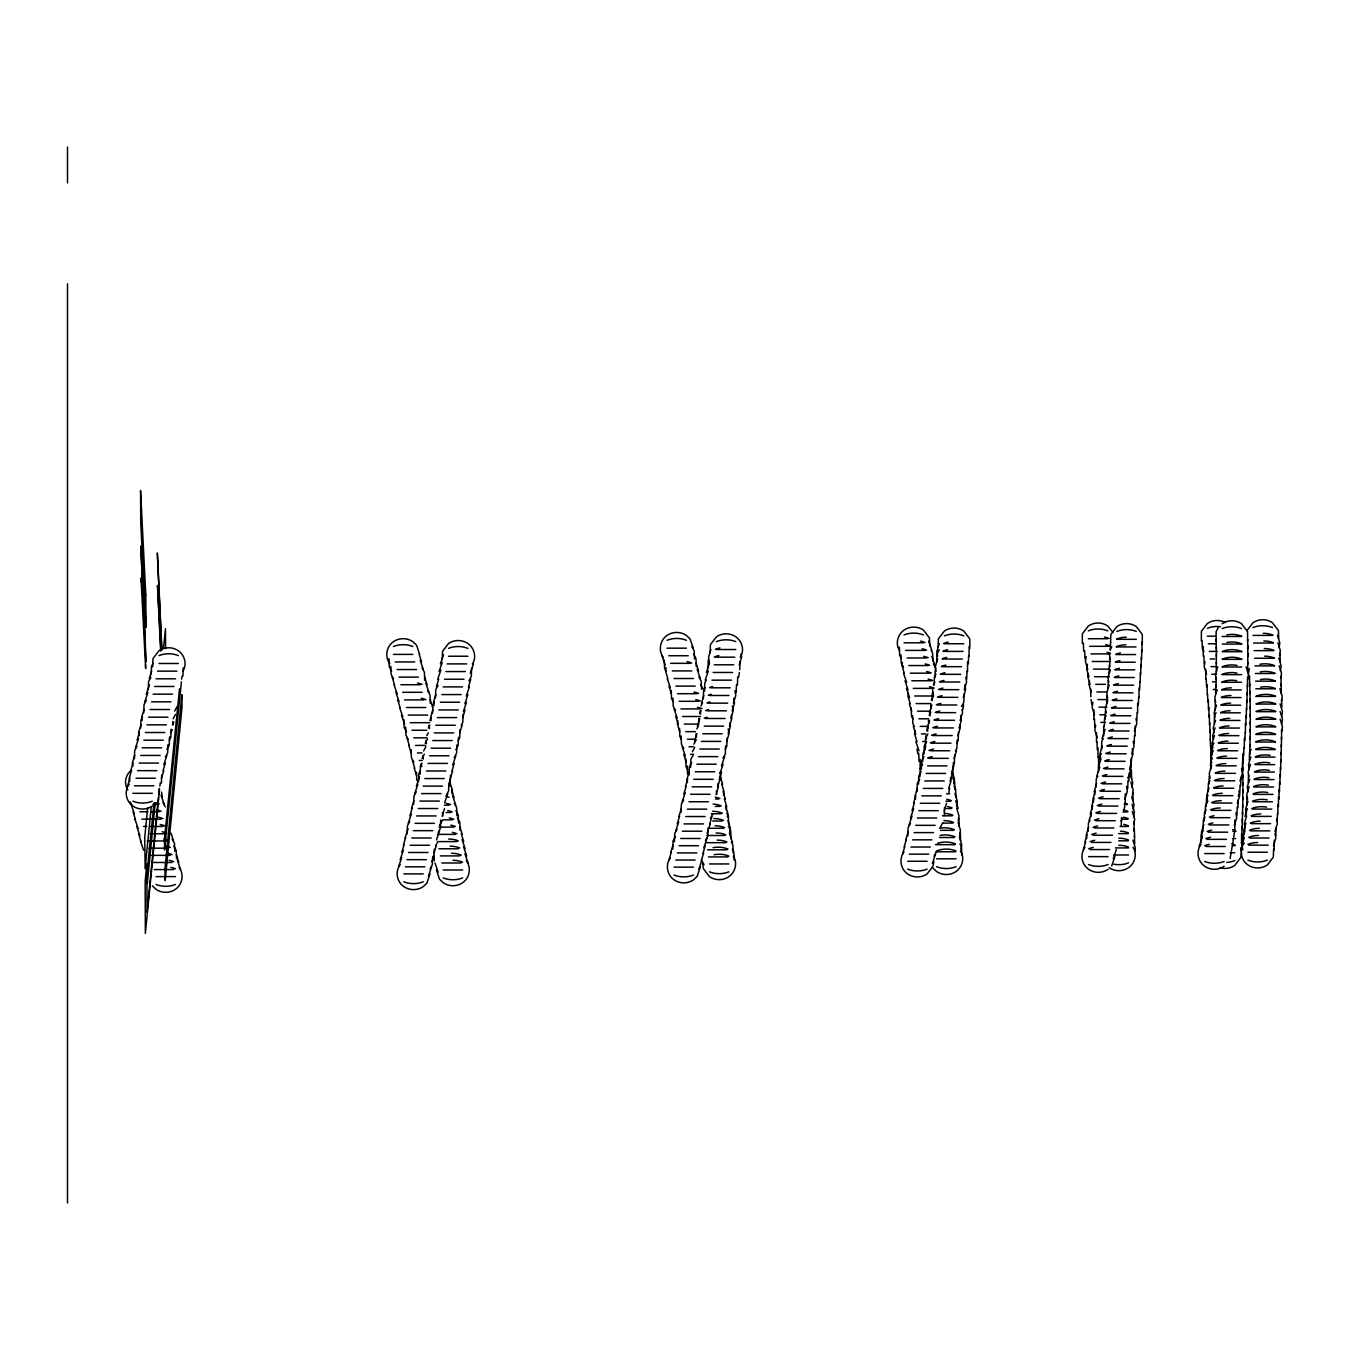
<?xml version="1.0" encoding="UTF-8"?>
<svg xmlns="http://www.w3.org/2000/svg" width="1350" height="1350" viewBox="0 0 1350 1350"><rect width="100%" height="100%" fill="white"/><g stroke="black" fill="none" stroke-linecap="round" stroke-linejoin="round"><path stroke-width="1.5" d="M161.848 650.042L157.343 552.977L161.747 649.721M147.673 807.789L144.771 837.084L145.108 868.759L151.251 806.946M163.502 648.236L165.443 628.695L165.645 648.608M153.968 802.963L147.167 871.678L147.285 883.575L155.25 802.98M158.355 797.648L147.032 912.263L146.88 863.781L145.176 881.061L145.344 933.491L159.587 789.21M158.659 794.542L159.283 788.349M159.907 786.122L160.211 783.017M179.516 688.804L164.531 838.316L164.548 850.011L181.389 681.817M181.659 679.101L181.946 676.384M127.626 785.801L129.988 778.022M130.748 770.664L133.127 762.885M135.456 747.816L138.611 738.585M137.025 740.171L139.387 732.392M144.754 701.831L147.909 692.584M146.256 694.153L149.411 684.906M149.243 678.797L151.605 671.017M161.426 783.101L161.696 775.001M163.789 770.664L161.426 778.444M165.358 763.071L162.996 770.85M166.928 755.443L163.772 764.691M182.942 675.996L183.212 667.896M174.741 851.428L174.471 843.345L172.125 838.958M176.512 858.6L176.243 850.5L173.897 846.129M389.002 658.716L389.273 666.816L391.618 671.203M390.859 666.309L391.129 674.392L393.474 678.78M403.852 719.449L404.123 727.549L406.468 731.919M405.692 727.026L405.962 735.126L408.308 739.513M411.142 749.706L411.413 757.789L413.775 762.176M424.676 680.366L424.406 672.266L422.061 667.896M398.571 866.818L401.726 857.571M400.157 859.68L403.312 850.433M401.743 852.491L404.123 844.712M403.346 845.269L405.726 837.489M404.966 837.996L408.122 828.748M416.475 772.234L416.745 780.317M408.206 823.331L411.362 814.101M409.843 815.94L412.206 808.161M411.463 808.532L413.843 800.752M414.737 793.597L417.892 784.35M416.357 786.088L419.512 776.841M430.262 703.148L429.992 695.064L427.646 690.677M436.354 686.897L438.716 679.117M437.737 679.219L440.893 669.988M439.087 671.558L442.243 662.31M440.404 663.896L443.559 654.649M430.043 873.906L426.887 883.136L423.242 886.612A16.521 15.711 0 0 1 403.819 886.612C396.765 881.82 394.926 871.459 400.157 864.658M431.612 866.818L428.456 876.049M436.404 845.269L434.025 853.031M439.627 830.672L436.472 839.919M444.521 808.532L442.142 816.294M447.778 793.597L444.623 802.828M452.638 770.985L450.276 778.764M450.191 786.173L450.191 779.692M454.241 763.408L451.879 771.188M455.844 755.798L452.689 765.045M462.071 725.254L459.692 733.033M465.075 709.914L462.696 717.694M466.543 702.236L463.388 711.484M467.977 694.575L464.822 703.806M469.395 686.897L466.239 696.127M470.779 679.219L468.399 686.998M451.896 793.614L452.436 790.374L450.056 782.595M473.462 663.896L470.306 673.127M456.907 815.771L456.638 807.671L454.275 803.284M458.511 823.078L458.241 814.995L455.895 810.608M460.097 830.368L459.827 822.285L457.481 817.898M664.284 660.083L664.554 668.183L666.107 671.102M666.039 667.676L665.499 670.916L667.862 678.679M671.237 690.474L671.507 698.558L673.076 701.477M672.941 698.068L673.211 706.168L675.557 710.539M677.936 720.833L677.396 724.072L679.776 731.852M679.556 728.409L679.826 736.509L681.396 739.429M681.142 735.969L681.413 744.069L683.775 748.457M694.474 658.969L694.204 650.886L691.858 646.498M696.246 666.562L695.976 658.462L693.63 654.075M668.908 860.051L671.288 852.272M685.766 758.565L686.036 766.665L687.606 769.584M670.579 852.913L672.958 845.134M675.574 831.212L678.729 821.981M677.227 823.905L679.607 816.126M678.881 816.548L681.261 808.768M687.251 766.058L687.521 774.158M682.155 801.748L685.311 792.501M683.758 794.289L686.138 786.51M701.494 689.344L701.224 681.244L698.878 676.873M685.361 786.814L687.741 779.034M694.541 741.403L696.921 733.624M708.278 659.964L708.008 668.048M697.41 726.131L699.773 718.352M701.46 703.148L703.839 695.385M705.189 680.147L708.345 670.899M706.354 672.469L709.509 663.238M700.296 867.139L697.14 876.386L693.478 879.862A16.521 15.711 0 0 1 674.055 879.862C667.018 875.07 665.162 864.692 670.393 857.908M701.966 860.051L698.811 869.282M703.637 852.913L701.258 860.692M705.308 845.724L702.928 853.504M706.961 838.485L703.806 847.733M710.286 823.905L707.13 833.136M711.939 816.548L709.56 824.327M720.006 779.304L717.626 787.067M721.558 771.761L719.196 779.541M723.111 764.201L719.955 773.449M720.681 780.013L720.411 771.913M724.629 756.624L721.474 765.855M739.716 669.667L739.986 661.584M736.222 692.668L736.492 684.568M737.438 685.007L737.691 676.907M738.602 677.329L739.395 672.469M723.482 794.88L724.022 791.64L721.642 783.861M726.131 809.629L726.671 806.389L724.292 798.609M727.414 816.969L727.954 813.729L725.574 805.95M728.646 824.259L728.376 816.159L726.806 813.24M729.557 833.136L730.367 828.276L728.004 820.496M730.991 838.738L730.721 830.638L728.376 826.251M733.168 853.048L732.898 844.948L731.329 842.029M734.181 860.136L733.911 852.053L732.358 849.133M899.353 647.156L899.623 655.239L901.192 658.159M900.923 654.733L901.192 662.833L903.538 667.221M902.475 662.327L901.935 665.567L904.314 673.346M908.432 692.752L907.892 695.992L910.271 703.772M911.216 707.957L911.486 716.04L913.056 718.976M912.566 715.551L912.836 723.634L914.406 726.553M915.148 730.688L914.608 733.928L916.987 741.707M929.728 646.042L929.458 637.959L923.451 630.096A16.521 15.711 0 0 0 904.028 630.096C897.615 634.517 895.101 643.984 899.589 650.582M932.901 661.213L932.631 653.113L931.061 650.194M918.743 753.317L919.013 761.4M902.475 854.162L904.838 846.399M904.095 847.024L906.474 839.244M905.715 839.835L908.094 832.056M908.904 825.339L912.06 816.092M920.126 759.189L920.126 768.909M910.474 818.016L913.629 808.785M935.263 669.482L934.993 677.582M912.009 810.675L914.389 802.896M913.545 803.284L915.908 795.504M932.428 692.483L932.158 700.566M920.666 769.905L921.206 766.682M933.879 861.266L933.069 866.126L927.062 873.973A16.521 15.711 0 0 1 907.639 873.973C900.602 869.181 898.746 858.819 903.994 852.019M935.516 854.162L932.361 863.409M969.806 648.608L969.806 638.888L963.799 631.041A16.521 15.711 0 0 0 944.376 631.041L938.368 638.888L938.098 646.987M969.097 656.235L969.097 646.532M968.355 663.879L968.625 655.796M967.545 671.541L967.545 661.821M966.701 679.202L966.971 671.102M944.257 815.535L944.528 807.435M946.586 803.284L944.224 811.063M948.763 793.277L949.556 788.417M962.803 709.847L963.613 704.987M952.425 773.432L950.062 781.211M956.492 750.769L954.112 758.548M952.914 774.765L952.644 766.682M953.674 783.844L954.484 778.984L952.104 771.204M954.939 789.649L954.669 781.566L952.324 777.178M955.884 797.057L955.614 788.957L954.045 786.038M956.509 806.051L957.319 801.191L954.939 793.412M958.179 820.682L958.989 815.822L956.61 808.042M959.209 826.335L958.939 818.235M959.647 835.178L960.457 830.317L958.095 822.538M960.592 840.746L960.323 832.646M960.947 849.504L961.74 844.661L959.377 836.882M961.774 854.989L961.504 846.906L959.951 843.986M1083.392 643.072L1083.662 651.156M1084.674 650.666L1084.944 658.749M1086.193 656.64L1085.4 661.5L1087.763 669.279M1087.425 664.251L1086.615 669.111L1088.978 676.89M1088.319 673.481L1087.779 676.721L1090.159 684.501M1089.467 681.109L1088.927 684.332L1091.289 692.111M1090.564 688.719L1090.834 696.803M1092.892 702.321L1092.082 707.164L1094.462 714.943M1093.871 709.914L1093.871 719.634M1094.513 719.128L1094.783 727.211M1095.66 725.085L1094.85 729.945L1097.229 737.708M1110.561 642.077L1110.291 650.177M1096.504 732.645L1096.504 742.365M1109.801 657.349L1109.801 667.069M1109.329 665.01L1109.059 673.093M1097.01 741.808L1097.28 749.908M1108.232 680.316L1107.962 688.416M1098.022 747.731L1098.022 757.434M1106.916 695.621L1106.646 703.721M1105.414 710.91L1105.144 718.993M1098.428 756.861L1098.697 764.944M1083.324 849.555L1085.687 841.776M1103.692 726.148L1103.692 735.868M1084.793 842.417L1087.155 834.638M1101.954 738.619L1105.11 729.371M1089.028 820.716L1091.408 812.953M1096.656 776.351L1099.811 767.121M1098.529 767.576L1099.339 762.733M1142.303 644.169L1142.303 634.449L1136.295 626.586A16.521 15.711 0 0 0 1116.872 626.586L1110.864 634.449L1110.594 642.549M1141.999 651.78L1141.999 642.077M1141.644 659.424L1141.644 649.704M1141.222 667.069L1141.222 657.349M1140.767 674.713L1140.767 665.01M1140.244 682.374L1140.244 672.654M1139.67 690.019L1139.94 681.936M1139.029 697.68L1139.029 687.977M1138.354 705.341L1138.624 697.241M1137.628 712.986L1137.628 703.266M1136.835 720.613L1137.105 712.53M1114.881 856.642L1111.725 865.873M1135.131 735.868L1135.131 726.148M1116.366 849.555L1113.21 858.786M1134.203 743.479L1134.472 735.379M1121.276 825.576L1121.546 817.492M1123.942 810.928L1124.753 806.068M1125.242 803.537L1125.242 793.834M1127.722 788.687L1127.993 780.587M1128.904 781.211L1129.174 773.111M1130.777 772.436L1130.777 762.733M1131.638 778.292L1131.368 770.192M1131.908 787.337L1132.717 782.494L1130.338 774.714M1132.397 794.745L1133.207 789.902L1130.844 782.123M1133.106 800.516L1132.836 792.416M1133.241 809.477L1134.051 804.617L1131.671 796.854M1133.578 816.801L1134.388 811.941L1132.009 804.161M1133.865 824.074L1134.675 819.214L1132.296 811.434M1134.101 831.313L1134.101 821.593M1134.574 836.882L1134.304 828.799M1134.709 844.037L1134.439 835.954M1134.793 851.158L1135.333 847.918L1132.971 840.139M1202.074 640.541L1202.344 648.641L1203.896 651.561M1203.272 646.532L1203.272 656.252M1203.879 655.763L1204.149 663.862M1204.976 661.77L1204.166 666.613L1206.546 674.392M1205.769 669.381L1205.769 679.101M1206.225 678.628L1206.495 686.728M1207.187 684.636L1207.187 694.339M1216.266 639.225L1216.266 648.945M1207.558 693.866L1207.828 701.966M1216.35 646.852L1216.35 656.572M1208.402 699.874L1208.402 709.577M1216.367 654.48L1216.367 664.2M1216.316 662.124L1216.316 671.844M1208.942 707.484L1208.942 717.188M1209.431 715.078L1209.431 724.798M1216.08 677.413L1216.08 687.133M1215.861 685.058L1215.591 693.158M1209.87 722.672L1209.87 732.375M1210.241 730.249L1210.241 739.952M1215.287 700.346L1215.287 710.049M1210.309 739.412L1210.579 747.512M1210.849 745.335L1210.849 755.055M1211.068 752.861L1211.068 762.581M1210.444 765.214L1211.237 760.371M1209.263 775.963L1208.993 784.046M1199.121 846.484L1202.276 837.253M1247.569 641.334L1247.569 631.614L1241.561 623.751A16.521 15.711 0 0 0 1222.138 623.751M1247.535 649.013L1248.075 645.773M1247.704 648.945L1247.704 639.225M1247.771 656.572L1247.771 646.852M1248.007 656.64L1248.547 653.4M1247.788 664.2L1247.788 654.48M1247.754 671.844L1247.754 662.124M1247.653 679.489L1248.463 674.629L1246.101 666.849M1248.48 673.515L1249.29 668.655M1247.501 687.133L1247.501 677.413M1249.594 676.299L1249.594 686.002M1247.299 694.778L1247.299 685.058M1249.83 683.927L1249.83 693.647M1247.046 702.422L1247.046 692.702M1246.725 710.049L1246.725 700.346M1250.016 691.571L1250.016 701.274M1246.354 717.677L1246.354 707.974M1250.151 699.182L1250.151 708.902M1245.932 725.304L1245.932 715.584M1245.442 732.915L1245.442 723.195M1250.235 706.809L1250.235 716.529M1244.919 740.509L1245.189 732.409M1244.346 748.086L1244.346 738.366M1250.252 714.42L1250.252 724.14M1242.776 760.961L1242.776 754.481M1243.704 755.646L1243.974 747.562M1243.029 763.189L1243.029 753.469M1250.235 722.014L1250.235 731.734M1242.287 770.715L1242.557 762.615M1242.675 770.074L1242.675 760.371M1240.684 785.666L1240.954 777.583M1250.151 729.608L1250.151 739.311M1242.793 777.549L1242.793 767.846M1237.95 807.891L1238.22 799.791M1236.954 815.231L1237.224 807.131M1250.016 737.167L1250.016 746.888M1230.137 858.431L1230.947 853.571M1231.352 851.344L1232.162 846.484M1232.55 844.206L1233.36 839.346M1233.697 837.017L1234.507 832.174M1234.828 829.794L1234.828 820.091M1242.861 784.991L1242.861 775.288M1249.813 744.727L1249.813 754.431M1242.878 792.416L1242.878 782.713M1242.844 799.808L1242.844 790.104M1242.759 807.165L1242.759 797.462M1248.531 774.714L1248.261 782.798M1242.624 814.489L1242.624 804.769M1242.439 821.779L1242.439 812.059M1247.046 796.905L1246.776 805.005M1242.203 829.018L1242.203 819.315M1244.987 816.396L1247.366 808.616M1241.899 836.224L1241.899 826.521M1241.561 843.396L1241.561 833.676M1241.19 850.517L1242 845.657M1241.966 845.167L1244.346 837.388M1241.561 852.727L1240.751 857.587L1234.744 865.451A16.521 15.711 0 0 1 1219.928 867.679M1278.703 638.651L1278.433 630.568L1272.426 622.704A16.521 15.711 0 0 0 1253.003 622.704L1247.012 630.568M1279.007 647.882L1279.817 643.022L1277.438 635.242M1279.513 655.492L1280.323 650.633L1277.944 642.853M1280.239 661.5L1279.969 653.4M1280.374 670.748L1281.184 665.888L1278.804 658.108M1280.728 678.375L1281.538 673.515L1279.159 665.736M1281.032 686.002L1281.032 676.299M1281.268 693.647L1281.268 683.927M1281.454 701.274L1282.264 696.414L1279.884 688.635M1281.859 707.282L1281.589 699.182M1281.673 716.529L1282.483 711.669L1280.104 703.89M1281.69 724.14L1282.5 719.28L1280.121 711.501M1281.656 731.734L1282.466 726.874L1280.104 719.094M1281.572 739.311L1281.572 729.608M1281.437 746.888L1281.437 737.167M1281.251 754.431L1281.251 744.727M1281.015 761.974L1281.015 752.254M1280.711 769.483L1280.711 759.763M1280.374 776.959L1280.374 767.256M1279.969 784.417L1279.969 774.714M1279.513 791.859L1279.513 782.139M1279.024 799.251L1279.024 789.531M1278.467 806.625L1278.467 796.905M1277.876 813.949L1277.876 804.229M1277.235 821.239L1277.505 813.156M1275.817 835.717L1276.088 827.617M1274.214 850.028L1274.214 840.308M153.073 663.356L151.504 666.276L151.234 674.376M150.913 677.227L148.568 681.615L148.297 689.715M146.374 700.262L144.028 704.649L143.758 712.733M144.062 709.408L141.682 717.188L142.222 720.411M142.509 717.069L140.94 719.989L140.67 728.089M140.957 724.731L138.578 732.51L139.118 735.75M137.042 746.212L134.696 750.6L134.426 758.683M134.679 755.291L132.317 763.071L132.857 766.311M182.824 671.254C187.296 664.656 184.781 655.189 178.386 650.767A16.521 15.711 0 0 0 158.946 650.767L152.955 658.631L152.685 666.714M131.557 770.462L129.178 778.241L129.718 781.481M129.229 784.097C123.981 790.898 125.837 801.259 132.874 806.051A16.521 15.711 0 0 0 152.297 806.051M174.639 711.062L176.985 706.674M173.121 718.74L175.466 714.352M172.361 724.95L173.931 722.031M170.809 732.628L172.378 729.709M169.256 740.289L170.826 737.37L171.096 729.27M166.911 749.402L169.256 745.031L169.526 736.931M165.341 757.063L167.687 752.676L167.957 744.576M438.092 685.327L435.746 689.715L435.476 697.798M435.864 694.474L433.485 702.236L434.025 705.476M434.396 702.135L432.827 705.054L432.557 713.154M432.911 709.813L430.532 717.592L431.072 720.833M429.823 720.394L431.392 717.474M428.304 728.055L429.857 725.136M426.752 735.699L428.321 732.78M425.183 743.327L427.528 738.956M423.596 750.954L425.942 746.567M472.365 664.014C476.854 657.416 474.339 647.949 467.927 643.528A16.521 15.711 0 0 0 448.504 643.528L442.513 651.392L442.243 659.475M422.01 758.548L424.356 754.161M421.959 763.206L420.407 766.125L420.137 774.225M420.356 770.766L418.787 773.685L418.517 781.785M468.973 680.788L471.319 676.401L471.589 668.317M416.256 791.842L413.91 796.213L413.64 804.313M409.742 821.441L407.396 825.829L407.126 833.912M461.211 725.372L462.78 722.452L463.05 714.352M458.173 740.678L459.726 737.758L459.996 729.675M455.827 749.79L458.173 745.403L458.443 737.319M454.275 757.417L456.621 753.047L456.891 744.947M448.656 786.324L450.225 783.405L450.495 775.305M446.259 795.319L448.605 790.931L448.875 782.848M439.729 825.188L442.074 820.8M438.109 832.562L440.454 828.191L440.724 820.091M435.645 845.775L437.197 842.856M431.646 861.722L433.991 857.351L434.261 849.251M430.043 868.911L432.388 864.523L432.658 856.44M710.927 649.384L708.548 657.163L709.358 662.023M706.354 680.029L704.784 682.965L704.514 691.048M705.105 687.707L703.553 690.626L703.283 698.726M700.954 705.966L702.506 703.046M699.604 713.627L701.156 710.708M696.803 728.916L698.355 725.996M693.883 744.171L696.229 739.783M740.273 657.298C744.744 650.683 742.23 641.233 735.834 636.812A16.521 15.711 0 0 0 716.394 636.812L710.404 644.659L710.134 652.759M692.381 751.764L694.727 747.394M739.226 664.942L741.606 657.163L741.066 653.923M693.208 754.971L690.862 759.341L690.592 767.441M691.673 762.531L689.327 766.901L689.057 775.001M689.327 771.525L686.947 779.304L687.487 782.528M733.421 703.266L735.784 695.486L734.974 690.626M683.674 799.926L681.328 804.313L681.058 812.396M732.139 710.927L734.501 703.148L733.691 698.304M730.822 718.605L733.185 710.826L732.375 705.966M729.472 726.266L731.835 718.487L731.295 715.247M728.089 733.911L730.451 726.131L729.911 722.891M677.076 829.254L674.73 833.625L674.46 841.725M675.405 836.477L673.059 840.864L672.789 848.964M726.671 741.555L729.034 733.776L728.224 728.916M725.22 749.183L726.789 746.263L727.059 738.163M722.976 758.261L725.321 753.874L725.591 745.791M716.04 794.593L718.419 786.814L717.879 783.574M710.421 818.404L712.766 814.016M705.476 840.459L707.822 836.072L708.092 827.972M939.229 643.612L936.866 651.392L937.676 656.235M939.263 649.789L936.917 654.176L936.647 662.259M937.676 658.901L935.314 666.681L936.124 671.541M935.938 674.224L934.369 677.143L934.099 685.243M933.424 684.821L934.976 681.885M931.382 700.144L933.728 695.756M931.854 704.869L929.492 712.648L930.032 715.888M929.171 715.433L930.724 712.513M929.559 720.158L927.18 727.937L927.72 731.177M926.792 730.704L928.344 727.785M927.889 733.928L925.543 738.315L925.543 748.018M926.606 741.521L924.244 745.909L923.974 754.009M925.273 749.098L922.927 753.486L922.658 761.586M923.923 756.658L921.577 761.046L921.308 769.129M922.539 764.184L920.194 768.572L919.924 776.672M964.237 689.783L966.6 682.003L965.79 677.143M921.122 771.694L918.776 776.081L918.506 784.164M963.276 697.444L965.655 689.664L964.845 684.821M919.671 779.169L917.325 783.557L917.055 791.657M917.409 788.096L915.047 795.859L915.587 799.099M961.504 706.573L963.849 702.186L964.119 694.102M960.154 720.428L962.533 712.648L961.993 709.408M959.04 728.072L961.403 720.292L960.592 715.433M910.474 823.365L908.128 827.752L907.858 835.852M957.859 735.716L960.238 727.937L959.698 724.697M956.661 743.327L958.213 740.408L958.483 732.324M955.412 750.954L956.964 748.018L957.234 739.935M952.796 766.125L954.366 763.189L954.636 755.106M951.446 773.668L953.809 765.889L953.269 762.649M948.645 788.704L951.007 780.941L950.467 777.701M940.359 827.263L942.705 822.876M933.998 856.271L936.343 851.884M1110.206 649.704L1111.776 646.785M1110.375 669.735L1107.996 677.514L1108.806 682.374M1109.16 685.041L1106.797 692.82L1107.608 697.68M1107.759 700.346L1105.38 708.126L1106.19 712.986M1106.139 715.618L1104.57 718.538L1104.3 726.638M1103.355 738.433L1101.786 741.352L1101.516 749.436M1102.342 745.993L1099.963 753.773L1100.773 758.633M1101.279 753.536L1099.71 756.472L1099.44 764.556M1100.959 759.611L1098.613 763.999L1098.343 772.082M1097.854 776.048L1096.284 778.967L1096.014 787.067M1096.639 783.489L1094.259 791.269L1094.799 794.509M1095.373 790.914L1092.994 798.694L1093.534 801.917M1094.091 798.289L1091.711 806.068L1092.251 809.308M1092.757 805.629L1090.378 813.409L1090.918 816.649M1134.439 731.177L1136.818 723.398L1136.008 718.538M1090.007 820.209L1088.454 823.146L1088.184 831.229M1088.606 827.449L1086.227 835.228L1086.767 838.468M1131.654 753.975L1134.034 746.196L1133.224 741.352M1130.642 761.552L1133.021 753.773L1132.211 748.913M1084.978 847.412C1079.747 854.196 1081.603 864.574 1088.64 869.349A16.521 15.711 0 0 0 1108.063 869.349M1129.579 769.095L1131.148 766.176L1131.418 758.076M1127.706 778.089L1130.051 773.702L1130.321 765.619M1124.938 799.048L1127.301 791.269L1126.491 786.409M1218.476 627.227L1216.131 631.614L1216.131 641.334M1121.057 821.188L1122.626 818.269M1217.784 666.849L1215.422 674.629L1216.232 679.489M1217.177 689.783L1214.797 697.562L1215.608 702.422M1216.485 705.054L1214.106 712.834L1214.916 717.677M1216.063 712.665L1214.494 715.584L1214.224 723.684M1215.574 720.276L1213.211 728.055L1214.021 732.915M1215.051 727.869L1212.671 735.649L1213.211 738.889M1214.477 735.446L1212.097 743.226L1212.908 748.086M1213.836 743.006L1212.266 745.942L1211.996 754.026M1213.161 750.549L1210.781 758.329L1211.591 763.189M1212.435 758.076L1210.866 760.995L1210.596 769.095M1211.642 765.568L1209.279 773.347L1210.089 778.208M1209.954 780.469L1208.385 783.388L1208.115 791.488M1209.043 787.877L1206.664 795.656L1207.474 800.516M1208.081 795.251L1206.512 798.188L1206.242 806.271M1207.862 801.141L1205.516 805.528L1205.246 813.611M1206.039 809.899L1204.47 812.818L1204.2 820.918M1204.959 817.172L1203.39 820.091L1203.12 828.174M1203.846 824.394L1201.466 832.174L1202.276 837.017M1203.457 830.115L1201.112 834.486L1200.842 842.586M1251.146 749.334L1249.577 752.254L1249.307 760.354M1201.044 844.341C1195.813 851.124 1197.653 861.502 1204.706 866.295A16.521 15.711 0 0 0 1224.129 866.295M1250.842 756.844L1248.48 764.623L1249.273 769.483M1239.958 781.127L1242.321 773.347L1241.511 768.487M1250.505 764.336L1248.126 772.099L1248.936 776.959M1238.254 796.028L1239.823 793.108L1240.093 785.008M1249.644 779.22L1247.282 786.999L1248.092 791.859M1237.342 803.436L1239.722 795.656L1238.912 790.796M1249.155 786.611L1246.776 794.391L1247.586 799.251M1234.339 825.458L1236.718 817.678L1235.908 812.818M1248.007 801.309L1245.628 809.089L1246.438 813.949M1246.674 815.873L1244.312 823.652L1245.105 828.495M1245.949 823.078L1243.569 830.858L1244.109 834.097M1245.156 830.25L1242.793 838.029L1243.333 841.269M1244.261 843.008C1239.03 849.808 1240.869 860.169 1247.923 864.962A16.521 15.711 0 0 0 1267.346 864.962L1273.337 857.098L1273.607 849.015M1274.974 831.431L1277.353 823.652L1276.543 818.792M1273.472 845.809L1275.834 838.029L1275.024 833.186M131.034 770.546C125.331 774.967 123.761 783.861 127.811 789.868M1253.003 635.411L1272.426 635.411M1207.372 636.188L1215.371 636.188M1222.138 636.474L1241.561 636.474M1088.336 638.719L1107.759 638.719M1116.872 639.309L1136.295 639.309M904.028 642.819L923.451 642.819M1253.576 643.022L1272.999 643.022M944.376 643.748L963.799 643.748M1208.334 643.781L1216.35 643.781M1222.273 644.085L1241.696 644.085M1089.653 646.312L1109.092 646.312M1116.568 646.937L1135.991 646.937M667.001 648.169L686.424 648.169M716.394 649.519L735.834 649.519M905.631 650.396L925.054 650.396M1254.082 650.633L1273.506 650.633M943.667 651.392L963.09 651.392M1209.263 651.392L1217.278 651.392M1222.341 651.712L1241.764 651.712M1090.952 653.906L1110.375 653.906M393.441 654.396L412.864 654.396M1116.214 654.564L1135.637 654.564M668.79 655.729L688.213 655.729M448.504 656.235L467.927 656.235M715.365 657.163L734.788 657.163M907.2 657.973L926.623 657.973M1254.538 658.26L1273.961 658.26M942.924 659.036L962.347 659.036M1210.14 659.002L1214.747 659.002M1222.358 659.34L1241.781 659.34M1092.201 661.5L1110.088 661.5M395.28 661.956L414.703 661.956M1115.792 662.209L1135.232 662.209M158.946 663.491L178.386 663.491M670.545 663.322L689.968 663.322M447.221 663.896L466.644 663.896M714.285 664.808L733.708 664.808M908.752 665.567L928.176 665.567M1254.943 665.888L1274.366 665.888M1210.984 666.613L1215.591 666.613M942.114 666.681L961.554 666.681M1222.324 666.984L1241.747 666.984M1093.416 669.111L1108.232 669.111M397.136 669.533L416.559 669.533M1115.336 669.853L1134.759 669.853M157.511 671.136L176.934 671.136M672.3 670.916L691.74 670.916M445.905 671.558L465.328 671.558M713.171 672.469L732.594 672.469M910.288 673.178L929.711 673.178M1255.297 673.515L1274.721 673.515M1211.76 674.241L1216.367 674.241M941.271 674.342L960.694 674.342M1222.222 674.629L1241.662 674.629M1094.597 676.721L1109.413 676.721M398.993 677.126L418.416 677.126M1114.813 677.514L1134.236 677.514M674.055 678.51L693.478 678.51M156.043 678.797L175.483 678.797M444.538 679.219L463.961 679.219M712.007 680.147L731.43 680.147M911.79 680.771L931.213 680.771M1255.601 681.159L1275.024 681.159M940.376 682.003L959.799 682.003M1212.503 681.868L1215.574 681.868M1222.071 682.273L1241.511 682.273M1095.728 684.332L1105.447 684.332M400.849 684.72L420.272 684.72M1114.239 685.176L1133.662 685.176M675.793 686.104L695.216 686.104M154.575 686.475L173.998 686.475M443.154 686.897L462.577 686.897M710.792 687.808L730.215 687.808M913.258 688.382L932.681 688.382M1255.838 688.787L1275.261 688.787M939.414 689.664L958.838 689.664M1213.194 689.496L1216.266 689.496M1221.868 689.917L1241.291 689.917M1096.824 691.959L1106.544 691.959M402.705 692.314L422.128 692.314M1113.598 692.82L1133.038 692.82M677.514 693.697L696.938 693.697M153.073 694.153L172.496 694.153M441.737 694.575L461.177 694.575M709.543 695.486L728.983 695.486M914.709 695.992L932.597 695.992M1256.023 696.414L1275.446 696.414M938.419 697.326L957.842 697.326M1221.615 697.562L1241.038 697.562M1097.888 699.57L1107.608 699.57M404.561 699.908L423.984 699.908M1112.923 700.481L1132.346 700.481M679.219 701.308L698.642 701.308M151.554 701.831L170.977 701.831M440.303 702.236L459.726 702.236M708.278 703.148L727.701 703.148M916.11 703.586L930.926 703.586M1256.158 704.042L1275.581 704.042M937.389 704.987L956.812 704.987M1221.294 705.189L1240.717 705.189M1098.9 707.164L1106.916 707.164M406.418 707.518L425.841 707.518M1112.197 708.126L1131.621 708.126M680.906 708.902L700.329 708.902M150.036 709.509L169.459 709.509M438.834 709.914L458.257 709.914M706.944 710.826L726.384 710.826M917.494 711.197L930.606 711.197M1256.243 711.669L1275.666 711.669M936.293 712.648L955.716 712.648M1220.923 712.834L1240.346 712.834M1099.862 714.774L1104.469 714.774M408.274 715.095L427.697 715.095M1111.404 715.77L1130.828 715.77M682.56 716.496L700.447 716.496M148.5 717.188L167.923 717.188M437.349 717.592L456.773 717.592M705.594 718.487L725.034 718.487M918.844 718.791L928.547 718.791M1256.259 719.28L1275.683 719.28M935.162 720.292L954.602 720.292M1220.501 720.444L1239.924 720.444M1100.79 722.368L1105.397 722.368M410.13 722.689L429.553 722.689M1110.578 723.398L1130.001 723.398M684.214 724.072L699.03 724.072M146.947 724.849L166.371 724.849M435.831 725.254L455.254 725.254M704.211 726.131L723.651 726.131M920.143 726.367L928.159 726.367M1256.226 726.874L1275.666 726.874M933.998 727.937L953.421 727.937M1220.012 728.055L1239.452 728.055M411.969 730.266L426.786 730.266M1109.7 731.008L1129.123 731.008M685.834 731.649L695.537 731.649M145.395 732.51L164.818 732.51M434.295 732.915L453.735 732.915M702.793 733.776L722.233 733.776M921.426 733.928L926.033 733.928M1256.141 734.467L1275.581 734.467M932.783 735.564L952.206 735.564M1219.489 735.649L1238.912 735.649M413.792 737.842L426.921 737.842M1108.772 738.619L1128.195 738.619M687.42 739.209L695.436 739.209M143.826 740.171L163.249 740.171M432.759 740.559L452.182 740.559M701.359 741.403L720.782 741.403M922.658 741.487L925.729 741.487M1256.006 742.028L1275.446 742.028M931.534 743.175L950.974 743.175M1218.915 743.226L1238.338 743.226M415.614 745.403L425.334 745.403M1107.793 746.196L1127.216 746.196M688.989 746.752L693.596 746.752M142.256 747.816L161.696 747.816M431.19 748.187L450.613 748.187M699.891 749.031L719.314 749.031M1255.821 749.587L1275.244 749.587M930.251 750.769L949.674 750.769M1218.274 750.786L1237.697 750.786M417.42 752.946L422.027 752.946M1106.781 753.773L1126.204 753.773M690.542 754.296L693.613 754.296M140.687 755.443L160.127 755.443M429.604 755.798L449.027 755.798M698.389 756.624L717.812 756.624M1255.584 757.114L1275.007 757.114M928.935 758.346L948.358 758.346M1217.599 758.329L1237.022 758.329M419.209 760.472L422.28 760.472M1105.717 761.316L1125.141 761.316M139.118 763.071L158.557 763.071M428.017 763.408L447.441 763.408M696.87 764.201L716.293 764.201M1255.281 764.623L1274.704 764.623M927.585 765.889L947.008 765.889M1216.873 765.855L1236.296 765.855M1104.621 768.842L1124.044 768.842M137.565 770.664L156.988 770.664M426.398 770.985L445.837 770.985M695.317 771.761L714.758 771.761M1254.943 772.099L1274.366 772.099M926.184 773.432L945.624 773.432M1216.08 773.347L1235.52 773.347M1103.473 776.351L1122.896 776.351M135.996 778.241L155.419 778.241M424.794 778.545L444.218 778.545M693.765 779.304L713.188 779.304M1254.538 779.558L1273.961 779.558M1215.27 780.806L1234.693 780.806M924.767 780.941L944.207 780.941M1102.292 783.827L1121.715 783.827M134.426 785.801L153.849 785.801M423.174 786.088L442.597 786.088M692.179 786.814L711.602 786.814M1254.082 786.999L1273.522 786.999M923.332 788.417L942.756 788.417M1214.392 788.248L1233.816 788.248M1101.077 791.269L1120.5 791.269M132.874 793.327L152.297 793.327M421.538 793.597L440.977 793.597M946.536 793.817L949.607 793.817M690.576 794.289L709.999 794.289M1253.593 794.391L1273.016 794.391M1213.481 795.656L1232.904 795.656M921.847 795.859L941.271 795.859M1099.811 798.694L1119.234 798.694M715.483 799.031L718.554 799.031M419.918 801.073L439.341 801.073M945.894 801.191L950.501 801.191M688.956 801.748L708.396 801.748M1253.036 801.765L1272.476 801.765M1212.519 803.031L1231.942 803.031M920.346 803.284L939.786 803.284M152.786 804.414L157.393 804.414M1124.162 804.617L1127.233 804.617M444.386 805.174L448.993 805.174M1098.529 806.068L1117.952 806.068M715.247 806.389L719.854 806.389M418.281 808.532L437.704 808.532M946.755 808.532L951.362 808.532M687.336 809.156L706.759 809.156M1252.446 809.089L1271.869 809.089M1211.524 810.371L1230.947 810.371M918.827 810.675L938.25 810.675M139.86 811.789L147.876 811.789M151.268 811.789L159.283 811.789M1122.964 811.941L1127.571 811.941M446.023 812.531L450.63 812.531M1097.196 813.409L1116.619 813.409M711.416 813.729L721.136 813.729M416.644 815.94L436.084 815.94M942.452 815.822L952.172 815.822M685.699 816.548L705.122 816.548M1251.804 816.396L1271.228 816.396M1210.478 817.678L1229.901 817.678M917.274 818.016L936.714 818.016M141.733 819.146L161.156 819.146M1123.251 819.214L1127.858 819.214M442.53 819.855L452.233 819.855M1095.846 820.716L1115.269 820.716M712.648 821.019L722.368 821.019M943.228 823.095L952.931 823.095M415.024 823.331L434.447 823.331M1251.112 823.652L1270.536 823.652M684.045 823.905L703.468 823.905M1209.397 824.951L1228.821 824.951M915.722 825.339L935.145 825.339M143.589 826.453L146.661 826.453M149.901 826.453L163.012 826.453M1120.095 826.453L1128.111 826.453M439.003 827.128L453.819 827.128M1094.445 827.989L1113.885 827.989M708.733 828.276L723.566 828.276M940.528 830.317L953.657 830.317M413.404 830.672L432.827 830.672M1250.387 830.858L1269.81 830.858M682.391 831.212L701.814 831.212M1232.837 831.381L1235.908 831.381M1208.284 832.174L1227.707 832.174M914.136 832.612L933.559 832.612M1118.576 833.642L1128.296 833.642M150.036 833.743L164.852 833.743M437.484 834.384L455.372 834.384M1093.044 835.228L1112.467 835.228M706.826 835.498L724.714 835.498M939.499 837.506L954.315 837.506M411.767 837.996L431.207 837.996M1249.594 838.029L1269.034 838.029M680.721 838.485L700.161 838.485M1232.499 838.536L1235.571 838.536M1207.119 839.346L1226.543 839.346M912.533 839.835L931.956 839.835M147.251 840.983L166.674 840.983M1118.728 840.797L1128.431 840.797M437.468 841.607L456.907 841.607M1091.593 842.417L1111.016 842.417M706.404 842.67L725.827 842.67M935.516 844.661L954.939 844.661M1248.784 845.167L1268.207 845.167M410.164 845.269L429.587 845.269M679.067 845.724L698.49 845.724M1232.111 845.657L1235.183 845.657M1205.921 846.484L1225.361 846.484M910.912 847.024L930.336 847.024M1115.404 847.918L1128.533 847.918M149.04 848.188L168.463 848.188M438.969 848.779L458.392 848.779M1090.125 849.555L1109.548 849.555M707.467 849.808L726.891 849.808M936.073 851.766L955.513 851.766M1247.923 852.238L1267.346 852.238M408.561 852.491L427.984 852.491M1230.137 852.727L1234.744 852.727M677.396 852.913L696.819 852.913M1204.706 853.571L1224.129 853.571M909.276 854.162L928.716 854.162M1113.75 854.972L1128.566 854.972M150.829 855.36L170.252 855.36M440.421 855.9L459.844 855.9M1088.64 856.642L1108.063 856.642M708.48 856.913L727.92 856.913M936.596 858.819L956.036 858.819M406.957 859.68L426.381 859.68M675.726 860.051L695.149 860.051M907.639 861.266L927.062 861.266M152.567 862.481L172.007 862.481M441.838 862.987L461.261 862.987M709.476 863.949L728.899 863.949M405.371 866.818L424.811 866.818M674.055 867.139L693.478 867.139M154.305 869.569L173.728 869.569M443.222 870.024L462.645 870.024M403.819 873.906L423.242 873.906M156.009 876.606L175.432 876.606M932.951 868.05L936.596 871.526A16.521 15.711 0 0 0 956.036 871.526C962.432 867.105 964.946 857.638 960.474 851.04M152.347 885.836L156.009 889.312A16.521 15.711 0 0 0 175.432 889.312C182.469 884.52 184.326 874.159 179.078 867.358M1112.974 632.408L1107.759 626.012A16.521 15.711 0 0 0 1088.336 626.012L1082.329 633.859L1082.329 643.579M1133.004 847.209C1137.493 853.808 1134.962 863.274 1128.566 867.696A16.521 15.711 0 0 1 1109.143 867.696M928.699 641.149L931.854 650.396M931.838 656.336L934.993 665.567M933.373 663.93L935.719 668.317M906.626 682.408L903.471 673.178M908.128 690.019L904.972 680.771M909.596 697.629L906.441 688.382M911.672 711.366L909.309 703.586M955.8 800.752L958.179 808.532M915.705 734.147L913.342 726.367M919.013 750.718L915.857 741.487M696.178 663.137L698.541 670.916M697.14 669.263L700.296 678.51M700.599 684.467L702.945 688.854M663.356 657.399C658.108 650.599 659.964 640.237 667.001 635.445A16.521 15.711 0 0 1 686.424 635.445L690.086 638.921L693.242 648.169M665.128 664.976L661.972 655.729M720.259 776.436L722.638 784.215M670.393 687.741L667.237 678.51M671.355 693.883L668.976 686.104M722.992 791.252L725.372 799.031M677.244 718.133L674.089 708.902M678.122 724.275L675.759 716.496M729.472 833.439L732.628 842.67M685.344 756L682.189 746.752M686.104 762.075L683.724 754.296M733.337 856.17C737.809 862.785 735.294 872.235 728.899 876.673A16.521 15.711 0 0 1 709.476 876.673L703.468 868.809L702.658 863.949M702.489 861.756L704.042 864.675M419.141 654.176L421.521 661.956M420.204 660.302L423.36 669.533M424.71 676.941L427.089 684.72M425.79 683.083L428.946 692.314M430.279 699.739L432.658 707.518M389.779 663.626C384.548 656.826 386.387 646.464 393.441 641.672A16.521 15.711 0 0 1 412.864 641.672L416.526 645.148L419.681 654.396M451.761 790.003L454.123 797.783M394.554 684.906L392.175 677.126M452.638 795.926L455.794 805.174M397.187 693.951L394.031 684.72M399.043 701.561L395.887 692.314M400.123 707.687L397.761 699.908M402.773 716.749L399.617 707.518M459.81 826.605L462.189 834.384M404.629 724.342L401.473 715.095M461.346 833.827L463.708 841.607M462.038 839.531L465.193 848.779M409.354 745.622L406.991 737.842M463.506 846.669L466.661 855.9M411.176 753.165L408.797 745.403M464.923 853.74L468.079 862.987M466.307 860.794C471.538 867.577 469.682 877.956 462.645 882.731A16.521 15.711 0 0 1 443.222 882.731L439.56 879.255L436.404 870.024M414.771 768.251L412.408 760.472M416.559 775.761L414.18 767.981M438.176 872.218L435.021 862.987M161.055 795.167L164.211 804.414M162.945 802.558L165.291 806.929M171.113 833.203L173.475 840.983M176.445 854.702L178.807 862.481M177.39 860.321L180.546 869.569M130.072 801.849L132.418 806.237M134.325 813.645L131.169 804.414M135.422 819.568L133.043 811.789M138.071 828.377L134.916 819.146M139.928 835.701L136.772 826.453M140.991 841.523L138.611 833.743M143.589 850.23L140.434 840.983M1248.75 675.135L1249.29 678.375M1241.46 842.417L1242.776 850.028M1240.751 847.884L1241.291 851.108M1201.365 641.048L1201.365 631.327L1207.372 623.481A16.521 15.711 0 0 1 1225.344 622.586M1109.396 654.564L1110.206 659.424M1091.07 699.57L1091.88 704.43M932.614 689.664L933.424 694.524M930.572 704.987L931.112 708.227M928.361 720.292L928.901 723.533M925.982 735.564L926.522 738.788M917.055 749.031L917.848 753.891M716.276 791.049L716.816 794.289M700.144 710.826L700.684 714.066M698.794 718.487L699.334 721.727M695.992 733.776L696.533 737.016M429.03 725.254L429.553 728.494M442.344 812.7L442.884 815.94M425.942 740.559L426.482 743.799M422.786 755.798L423.326 759.038M421.2 763.408L421.74 766.648M433.603 855.9L434.413 860.76M172.648 721.609L173.188 724.849M161.511 792.146L162.321 796.989M160.954 650.042L157.494 585.411L160.65 651.156M145.581 664.571L145.648 668.537L141.024 578.087L141.075 582.036M67.5 147.032L67.5 182.942M67.5 283.837L67.5 1202.968M423.242 881.752A16.521 9.72 0 0 1 403.819 881.752M693.478 875.002A16.521 9.72 0 0 1 674.055 875.002M927.062 869.113A16.521 9.72 0 0 1 907.639 869.113M1108.063 864.506A16.521 9.72 0 0 1 1088.64 864.506M1088.64 848.779A16.521 9.72 0 0 1 1093.247 847.412M1224.129 861.435A16.521 9.72 0 0 1 1204.706 861.435M1204.706 845.708A16.521 9.72 0 0 1 1209.313 844.341M1267.346 860.102A16.521 9.72 0 0 1 1247.923 860.102M1247.923 844.391A16.521 9.72 0 0 1 1257.626 842.535M1234.744 860.591A16.521 9.72 0 0 1 1226.762 862.397M1231.757 843.851A16.521 9.72 0 0 1 1234.744 844.881M1128.566 862.836A16.521 9.72 0 0 1 1113.75 864.219M1118.846 845.269A16.521 9.72 0 0 1 1128.566 847.125M956.036 866.666A16.521 9.72 0 0 1 936.596 866.666M936.596 850.956A16.521 9.72 0 0 1 956.036 850.956M728.899 871.813A16.521 9.72 0 0 1 709.476 871.813M714.083 854.719A16.521 9.72 0 0 1 728.899 856.086M462.645 877.888A16.521 9.72 0 0 1 443.222 877.888M452.925 860.304A16.521 9.72 0 0 1 462.645 862.161M175.432 884.452A16.521 9.72 0 0 1 156.009 884.452M170.826 867.358A16.521 9.72 0 0 1 175.432 868.742M1090.125 841.691A16.521 9.72 0 0 1 1094.732 840.308M1205.921 838.62A16.521 9.72 0 0 1 1210.528 837.253M1248.784 837.304A16.521 9.72 0 0 1 1258.487 835.447M1118.812 838.198A16.521 9.72 0 0 1 1128.533 840.054M937.524 843.345A16.521 9.72 0 0 1 955.513 843.902M713.087 847.665A16.521 9.72 0 0 1 727.92 849.049M451.541 853.267A16.521 9.72 0 0 1 461.261 855.124M169.121 860.321A16.521 9.72 0 0 1 173.728 861.705M1091.593 834.553A16.521 9.72 0 0 1 1096.2 833.169M1207.119 831.499A16.521 9.72 0 0 1 1211.726 830.115M1249.594 830.183A16.521 9.72 0 0 1 1259.314 828.326M1232.567 829.659A16.521 9.72 0 0 1 1235.571 830.689M1120.449 831.144A16.521 9.72 0 0 1 1128.431 832.95M940.123 835.414A16.521 9.72 0 0 1 954.939 836.798M717.171 840.105A16.521 9.72 0 0 1 726.891 841.961M450.124 846.18A16.521 9.72 0 0 1 459.844 848.036M167.4 853.251A16.521 9.72 0 0 1 172.007 854.634M1093.044 827.364A16.521 9.72 0 0 1 1097.651 825.981M1208.284 824.31A16.521 9.72 0 0 1 1212.891 822.926M1250.387 823.011A16.521 9.72 0 0 1 1260.09 821.154M1123.689 824.411A16.521 9.72 0 0 1 1128.296 825.795M939.499 828.276A16.521 9.72 0 0 1 954.315 829.659M716.108 832.967A16.521 9.72 0 0 1 725.827 834.823M448.673 839.059A16.521 9.72 0 0 1 458.392 840.915M165.645 846.129A16.521 9.72 0 0 1 170.252 847.513M1094.462 820.142A16.521 9.72 0 0 1 1099.052 818.758M1209.397 817.087A16.521 9.72 0 0 1 1214.004 815.704M1251.112 815.788A16.521 9.72 0 0 1 1260.832 813.932M1123.504 817.222A16.521 9.72 0 0 1 1128.111 818.589M943.937 820.614A16.521 9.72 0 0 1 953.657 822.471M714.994 825.778A16.521 9.72 0 0 1 724.714 827.634M452.301 832.359A16.521 9.72 0 0 1 456.907 833.743M163.856 838.958A16.521 9.72 0 0 1 168.463 840.341M1095.846 812.869A16.521 9.72 0 0 1 1100.453 811.485M1210.478 809.814A16.521 9.72 0 0 1 1220.197 807.975M1251.804 808.532A16.521 9.72 0 0 1 1266.621 807.148M1123.251 809.983A16.521 9.72 0 0 1 1127.858 811.35M944.949 813.442A16.521 9.72 0 0 1 952.931 815.231M713.846 818.556A16.521 9.72 0 0 1 723.566 820.412M450.765 825.154A16.521 9.72 0 0 1 455.372 826.538M162.068 831.752A16.521 9.72 0 0 1 166.674 833.136M1097.196 805.562A16.521 9.72 0 0 1 1101.803 804.178M1211.524 802.524A16.521 9.72 0 0 1 1221.227 800.668M1252.446 801.242A16.521 9.72 0 0 1 1267.262 799.858M1124.584 803.064A16.521 9.72 0 0 1 1127.571 804.077M947.565 806.591A16.521 9.72 0 0 1 952.172 807.975M712.648 811.299A16.521 9.72 0 0 1 722.368 813.156M449.212 817.898A16.521 9.72 0 0 1 453.819 819.281M160.245 824.513A16.521 9.72 0 0 1 164.852 825.879M1098.529 798.204A16.521 9.72 0 0 1 1103.136 796.837M1212.519 795.184A16.521 9.72 0 0 1 1222.239 793.327M1253.036 793.901A16.521 9.72 0 0 1 1267.869 792.517M946.755 799.284A16.521 9.72 0 0 1 951.362 800.668M713.138 804.06A16.521 9.72 0 0 1 721.136 805.866M447.626 810.608A16.521 9.72 0 0 1 452.233 811.991M158.406 817.222A16.521 9.72 0 0 1 163.012 818.606M1099.811 790.83A16.521 9.72 0 0 1 1104.418 789.446M1213.481 787.809A16.521 9.72 0 0 1 1223.184 785.953M1253.593 786.544A16.521 9.72 0 0 1 1268.409 785.16M715.247 797.158A16.521 9.72 0 0 1 719.854 798.542M446.023 803.284A16.521 9.72 0 0 1 450.63 804.667M156.549 809.899A16.521 9.72 0 0 1 161.156 811.283M1101.077 783.405A16.521 9.72 0 0 1 1105.684 782.038M1214.392 780.401A16.521 9.72 0 0 1 1224.112 778.545M1254.082 779.136A16.521 9.72 0 0 1 1268.916 777.752M445.989 796.298A16.521 9.72 0 0 1 448.993 797.31M154.676 802.558A16.521 9.72 0 0 1 159.283 803.925M1102.292 775.963A16.521 9.72 0 0 1 1106.899 774.579M1215.27 772.959A16.521 9.72 0 0 1 1224.973 771.103M1254.538 771.711A16.521 9.72 0 0 1 1269.354 770.327M1103.473 768.487A16.521 9.72 0 0 1 1108.08 767.104M1216.08 765.484A16.521 9.72 0 0 1 1225.8 763.627M1254.943 764.252A16.521 9.72 0 0 1 1269.759 762.868M152.297 801.191A16.521 9.72 0 0 1 132.874 801.191M1104.621 760.995A16.521 9.72 0 0 1 1109.228 759.611M1216.873 757.991A16.521 9.72 0 0 1 1226.576 756.135M1255.281 756.759A16.521 9.72 0 0 1 1270.097 755.376M927.585 758.042A16.521 9.72 0 0 1 932.192 756.658M1105.717 753.469A16.521 9.72 0 0 1 1110.324 752.085M1217.599 750.482A16.521 9.72 0 0 1 1227.302 748.626M1255.584 749.25A16.521 9.72 0 0 1 1275.007 749.25M928.935 750.482A16.521 9.72 0 0 1 933.542 749.098M1106.781 745.909A16.521 9.72 0 0 1 1111.388 744.542M1218.274 742.939A16.521 9.72 0 0 1 1227.994 741.083M1255.821 741.724A16.521 9.72 0 0 1 1275.244 741.724M930.251 742.905A16.521 9.72 0 0 1 934.858 741.521M1107.793 738.349A16.521 9.72 0 0 1 1112.4 736.965M1218.915 735.379A16.521 9.72 0 0 1 1228.618 733.523M1256.006 734.164A16.521 9.72 0 0 1 1275.446 734.164M931.534 735.311A16.521 9.72 0 0 1 936.141 733.928M1108.772 730.755A16.521 9.72 0 0 1 1113.379 729.371M1219.489 727.785A16.521 9.72 0 0 1 1229.209 725.946M1256.141 726.604A16.521 9.72 0 0 1 1275.581 726.604M932.783 727.701A16.521 9.72 0 0 1 937.389 726.317M1109.7 723.144A16.521 9.72 0 0 1 1114.307 721.778M1220.012 720.191A16.521 9.72 0 0 1 1229.732 718.335M1256.226 719.01A16.521 9.72 0 0 1 1275.666 719.01M933.998 720.073A16.521 9.72 0 0 1 938.604 718.689M1110.578 715.534A16.521 9.72 0 0 1 1115.184 714.15M1220.501 712.581A16.521 9.72 0 0 1 1230.204 710.741M1256.259 711.416A16.521 9.72 0 0 1 1275.683 711.416M704.211 718.284A16.521 9.72 0 0 1 707.214 717.255M935.162 712.429A16.521 9.72 0 0 1 939.769 711.062M1111.404 707.906A16.521 9.72 0 0 1 1116.011 706.523M1220.923 704.97A16.521 9.72 0 0 1 1230.626 703.114M1256.243 703.806A16.521 9.72 0 0 1 1275.666 703.806M705.594 710.623A16.521 9.72 0 0 1 708.598 709.611M936.293 704.784A16.521 9.72 0 0 1 940.899 703.417M1112.197 700.262A16.521 9.72 0 0 1 1116.804 698.878M1221.294 697.342A16.521 9.72 0 0 1 1230.997 695.486M1256.158 696.195A16.521 9.72 0 0 1 1275.581 696.195M697.376 707.248A16.521 9.72 0 0 1 701.983 708.632M706.944 702.962A16.521 9.72 0 0 1 709.948 701.949M937.389 697.14A16.521 9.72 0 0 1 941.996 695.756M1112.923 692.617A16.521 9.72 0 0 1 1117.53 691.234M1221.615 689.698A16.521 9.72 0 0 1 1231.318 687.842M1260.63 687.184A16.521 9.72 0 0 1 1275.446 688.567M695.722 699.671A16.521 9.72 0 0 1 700.329 701.038M708.278 695.301A16.521 9.72 0 0 1 711.264 694.288M938.419 689.479A16.521 9.72 0 0 1 943.026 688.095M1113.598 684.973A16.521 9.72 0 0 1 1118.205 683.589M1221.868 682.054A16.521 9.72 0 0 1 1236.684 680.687M1260.444 679.556A16.521 9.72 0 0 1 1275.261 680.923M929.526 686.762A16.521 9.72 0 0 1 934.132 688.129M694.035 692.061A16.521 9.72 0 0 1 698.642 693.444M421.251 698.271A16.521 9.72 0 0 1 425.841 699.654M709.543 687.623A16.521 9.72 0 0 1 712.547 686.61M939.414 681.817A16.521 9.72 0 0 1 944.021 680.434M1114.239 677.312A16.521 9.72 0 0 1 1118.846 675.928M1222.071 674.409A16.521 9.72 0 0 1 1236.904 673.042M1260.208 671.912A16.521 9.72 0 0 1 1275.024 673.296M928.074 679.151A16.521 9.72 0 0 1 932.681 680.535M940.376 674.139A16.521 9.72 0 0 1 944.966 672.773M1114.813 669.651A16.521 9.72 0 0 1 1119.42 668.284M1222.222 666.765A16.521 9.72 0 0 1 1237.056 665.398M1259.904 664.284A16.521 9.72 0 0 1 1274.721 665.668M926.606 671.541A16.521 9.72 0 0 1 931.213 672.924M417.521 683.083A16.521 9.72 0 0 1 422.128 684.467M941.271 666.478A16.521 9.72 0 0 1 945.877 665.111M1115.336 662.006A16.521 9.72 0 0 1 1119.943 660.623M1222.324 659.121A16.521 9.72 0 0 1 1241.747 659.121M1264.663 656.167A16.521 9.72 0 0 1 1274.366 658.024M925.104 663.93A16.521 9.72 0 0 1 929.711 665.314M942.114 658.817A16.521 9.72 0 0 1 946.721 657.45M1115.809 654.345A16.521 9.72 0 0 1 1120.399 652.978M1222.358 651.493A16.521 9.72 0 0 1 1241.781 651.493M1264.258 648.54A16.521 9.72 0 0 1 1273.961 650.396M1107.017 652.269A16.521 9.72 0 0 1 1110.189 653.096M923.569 656.336A16.521 9.72 0 0 1 928.176 657.72M687.133 661.669A16.521 9.72 0 0 1 691.74 663.053M714.285 656.961A16.521 9.72 0 0 1 718.892 655.577M942.924 651.173A16.521 9.72 0 0 1 947.531 649.789M1116.214 646.701A16.521 9.72 0 0 1 1125.934 644.861M1226.947 642.465A16.521 9.72 0 0 1 1241.764 643.849M1263.803 640.929A16.521 9.72 0 0 1 1273.506 642.769M1105.768 644.659A16.521 9.72 0 0 1 1110.375 646.042M922.016 648.742A16.521 9.72 0 0 1 926.623 650.126M715.365 649.299A16.521 9.72 0 0 1 719.972 647.933M943.667 643.528A16.521 9.72 0 0 1 948.274 642.144M1116.568 639.073A16.521 9.72 0 0 1 1126.288 637.217M1226.88 634.854A16.521 9.72 0 0 1 1241.696 636.221M1263.279 633.302A16.521 9.72 0 0 1 1272.999 635.158M1104.486 637.065A16.521 9.72 0 0 1 1109.092 638.449M920.447 641.149A16.521 9.72 0 0 1 925.054 642.533M158.946 655.627A16.521 9.72 0 0 1 178.386 655.627M448.504 648.388A16.521 9.72 0 0 1 467.927 648.388M716.394 641.655A16.521 9.72 0 0 1 735.834 641.655M944.376 635.884A16.521 9.72 0 0 1 963.799 635.884M1116.872 631.446A16.521 9.72 0 0 1 1136.295 631.446M1222.138 628.611A16.521 9.72 0 0 1 1241.561 628.611M1253.003 627.564A16.521 9.72 0 0 1 1272.426 627.564M1207.372 628.341A16.521 9.72 0 0 1 1220.518 626.687M1088.336 630.855A16.521 9.72 0 0 1 1107.759 630.855M904.028 634.956A16.521 9.72 0 0 1 923.451 634.956M667.001 640.305A16.521 9.72 0 0 1 686.424 640.305M393.441 646.532A16.521 9.72 0 0 1 412.864 646.532M181.862 694.963L164.987 868.607L165.189 880.504L182.047 707.012L181.862 694.963M145.8 595.114L140.552 490.506L140.771 523.26L146.002 627.413L145.8 595.114M144.99 633.066L140.771 546.092L145.901 662.074L144.99 633.066"/></g></svg>
